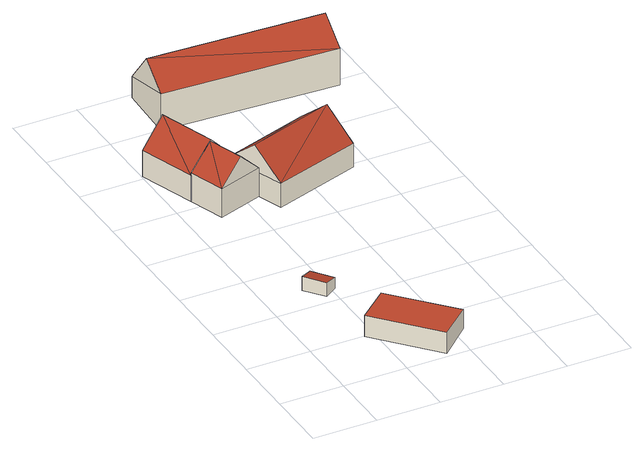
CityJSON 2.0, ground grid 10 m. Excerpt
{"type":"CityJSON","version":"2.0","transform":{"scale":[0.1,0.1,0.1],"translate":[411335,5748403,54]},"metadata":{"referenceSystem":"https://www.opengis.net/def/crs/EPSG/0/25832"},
"CityObjects":{
"building1":{"type":"Building","attributes":{"Gemeindeschluessel":"05570040","Geometrietyp2DReferenz":"3000","function":"51009_1610","roofType":"2100","measuredHeight":2.34},"geometry":[{"type":"Solid","lod":"2","boundaries":[[[[0,1,2,3]],[[4,5,1,0]],[[6,7,5,4]],[[3,2,7,6]],[[4,0,3,6]],[[1,5,7,2]]]],"semantics":{"surfaces":[{"type":"WallSurface"},{"type":"RoofSurface"},{"type":"GroundSurface"}],"values":[[0,0,0,0,1,2]]}}]},
"building2":{"type":"Building","attributes":{"Gemeindeschluessel":"05570040","Geometrietyp2DReferenz":"3000","function":"31001_2700","roofType":"2100","measuredHeight":3.44},"geometry":[{"type":"Solid","lod":"2","boundaries":[[[[8,9,10,11]],[[12,13,9,8]],[[14,15,13,12]],[[11,10,15,14]],[[12,8,11,14]],[[9,13,15,10]]]],"semantics":{"surfaces":[{"type":"WallSurface"},{"type":"RoofSurface"},{"type":"GroundSurface"}],"values":[[0,0,0,0,1,2]]}}]},
"building3":{"type":"Building","attributes":{"Gemeindeschluessel":"05570040","Geometrietyp2DReferenz":"3000","function":"31001_2700"},"children":["building3-1","building3-2","building3-3"]},
"building3-1":{"type":"BuildingPart","attributes":{"roofType":"3100","measuredHeight":8.07},"parents":["building3"],"geometry":[{"type":"Solid","lod":"2","boundaries":[[[[16,17,18,19]],[[19,18,20,21]],[[21,22,19]],[[16,19,22]],[[22,23,16]],[[23,22,21]],[[21,24,25,26,23]],[[17,27,28,29,20,18]],[[17,16,30,27]],[[27,30,25,28]],[[29,24,21,20]],[[28,25,24,29]],[[23,26,31,30,16]],[[31,26,25,30]]]],"semantics":{"surfaces":[{"type":"WallSurface"},{"type":"RoofSurface"},{"type":"GroundSurface"},{"type":"ClosureSurface"}],"values":[[0,0,0,1,1,1,1,2,0,3,0,3,0,3]]}}]},
"building3-2":{"type":"BuildingPart","attributes":{"roofType":"3100","measuredHeight":8.42},"parents":["building3"],"geometry":[{"type":"Solid","lod":"2","boundaries":[[[[32,24,29,33,34]],[[35,36,37,38]],[[34,33,36,35]],[[35,39,34]],[[40,41,42,43,32,34]],[[34,39,40]],[[38,44,45,40,39]],[[39,35,38]],[[29,28,37,36,33]],[[24,32,46,25]],[[29,24,25,28]],[[28,25,46,38,37]],[[43,46,32]],[[40,45,41]],[[43,42,44,38,46]],[[41,45,44,42]]]],"semantics":{"surfaces":[{"type":"WallSurface"},{"type":"RoofSurface"},{"type":"GroundSurface"},{"type":"ClosureSurface"}],"values":[[0,0,0,0,1,1,1,1,2,0,3,3,0,0,3,3]]}}]},
"building3-3":{"type":"BuildingPart","attributes":{"roofType":"3100","measuredHeight":8.32},"parents":["building3"],"geometry":[{"type":"Solid","lod":"2","boundaries":[[[[47,38,37,48,49]],[[49,48,27,30,31]],[[31,50,49]],[[49,50,45]],[[45,47,49]],[[50,31,26,43]],[[43,41,45,50]],[[37,28,27,48]],[[44,38,47]],[[38,46,25,28,37]],[[42,43,46,38,44]],[[46,43,26,25]],[[28,25,30,27]],[[25,26,31,30]],[[44,47,45]],[[43,42,41]],[[41,42,44,45]]]],"semantics":{"surfaces":[{"type":"WallSurface"},{"type":"RoofSurface"},{"type":"GroundSurface"},{"type":"ClosureSurface"}],"values":[[0,0,0,1,1,1,1,2,0,3,3,0,3,3,0,0,3]]}}]},
"building4":{"type":"Building","attributes":{"Gemeindeschluessel":"05570040","Geometrietyp2DReferenz":"3000","function":"31001_1000","roofType":"3100","measuredHeight":9.24},"address":[{"country":"Germany","locality":"Sendenhorst","thoroughfareNumber":"16","thoroughfareName":"Rummler"},{"country":"Germany","locality":"Sendenhorst","thoroughfareNumber":"16a","thoroughfareName":"Rummler"}],"geometry":[{"type":"Solid","lod":"2","boundaries":[[[[51,52,53,54]],[[55,56,52,51]],[[57,58,56,55]],[[54,53,58,57]],[[51,59,55]],[[57,60,54]],[[54,60,59]],[[59,51,54]],[[55,59,60]],[[60,57,55]],[[52,56,58,53]]]],"semantics":{"surfaces":[{"type":"WallSurface"},{"type":"RoofSurface"},{"type":"GroundSurface"}],"values":[[0,0,0,0,0,0,1,1,1,1,2]]}}]}
},
"vertices":[
[86,214,32],[86,214,9],[106,228,9],[106,228,27],[63,244,32],[63,244,9],[83,259,27],[83,259,9],
[133,141,43],[133,141,11],[83,96,11],[83,96,46],[215,50,43],[215,50,11],[165,4,46],[165,4,11],
[134,443,51],[134,443,12],[271,488,12],[271,488,51],[239,583,12],[239,583,51],[255,536,93],[118,490,93],[105,539,51],[102,538,51],[105,529,59],[120,482,12],[102,538,12],[105,539,12],[120,482,51],[120,482,59],
[105,539,55],[75,627,12],[75,627,55],[0,603,55],[0,603,12],[30,514,12],[30,514,55],[38,615,96],[68,526,96],[99,537,62],[101,538,59],[102,538,59],[34,515,59],[66,526,95],[102,538,55],
[30,514,59],[49,458,12],[49,458,59],[85,470,95],
[355,772,50],[355,772,15],[79,785,15],[79,785,50],[350,679,76],[350,679,15],[75,691,76],[75,691,15],[352,726,107],[77,738,107]
]}
